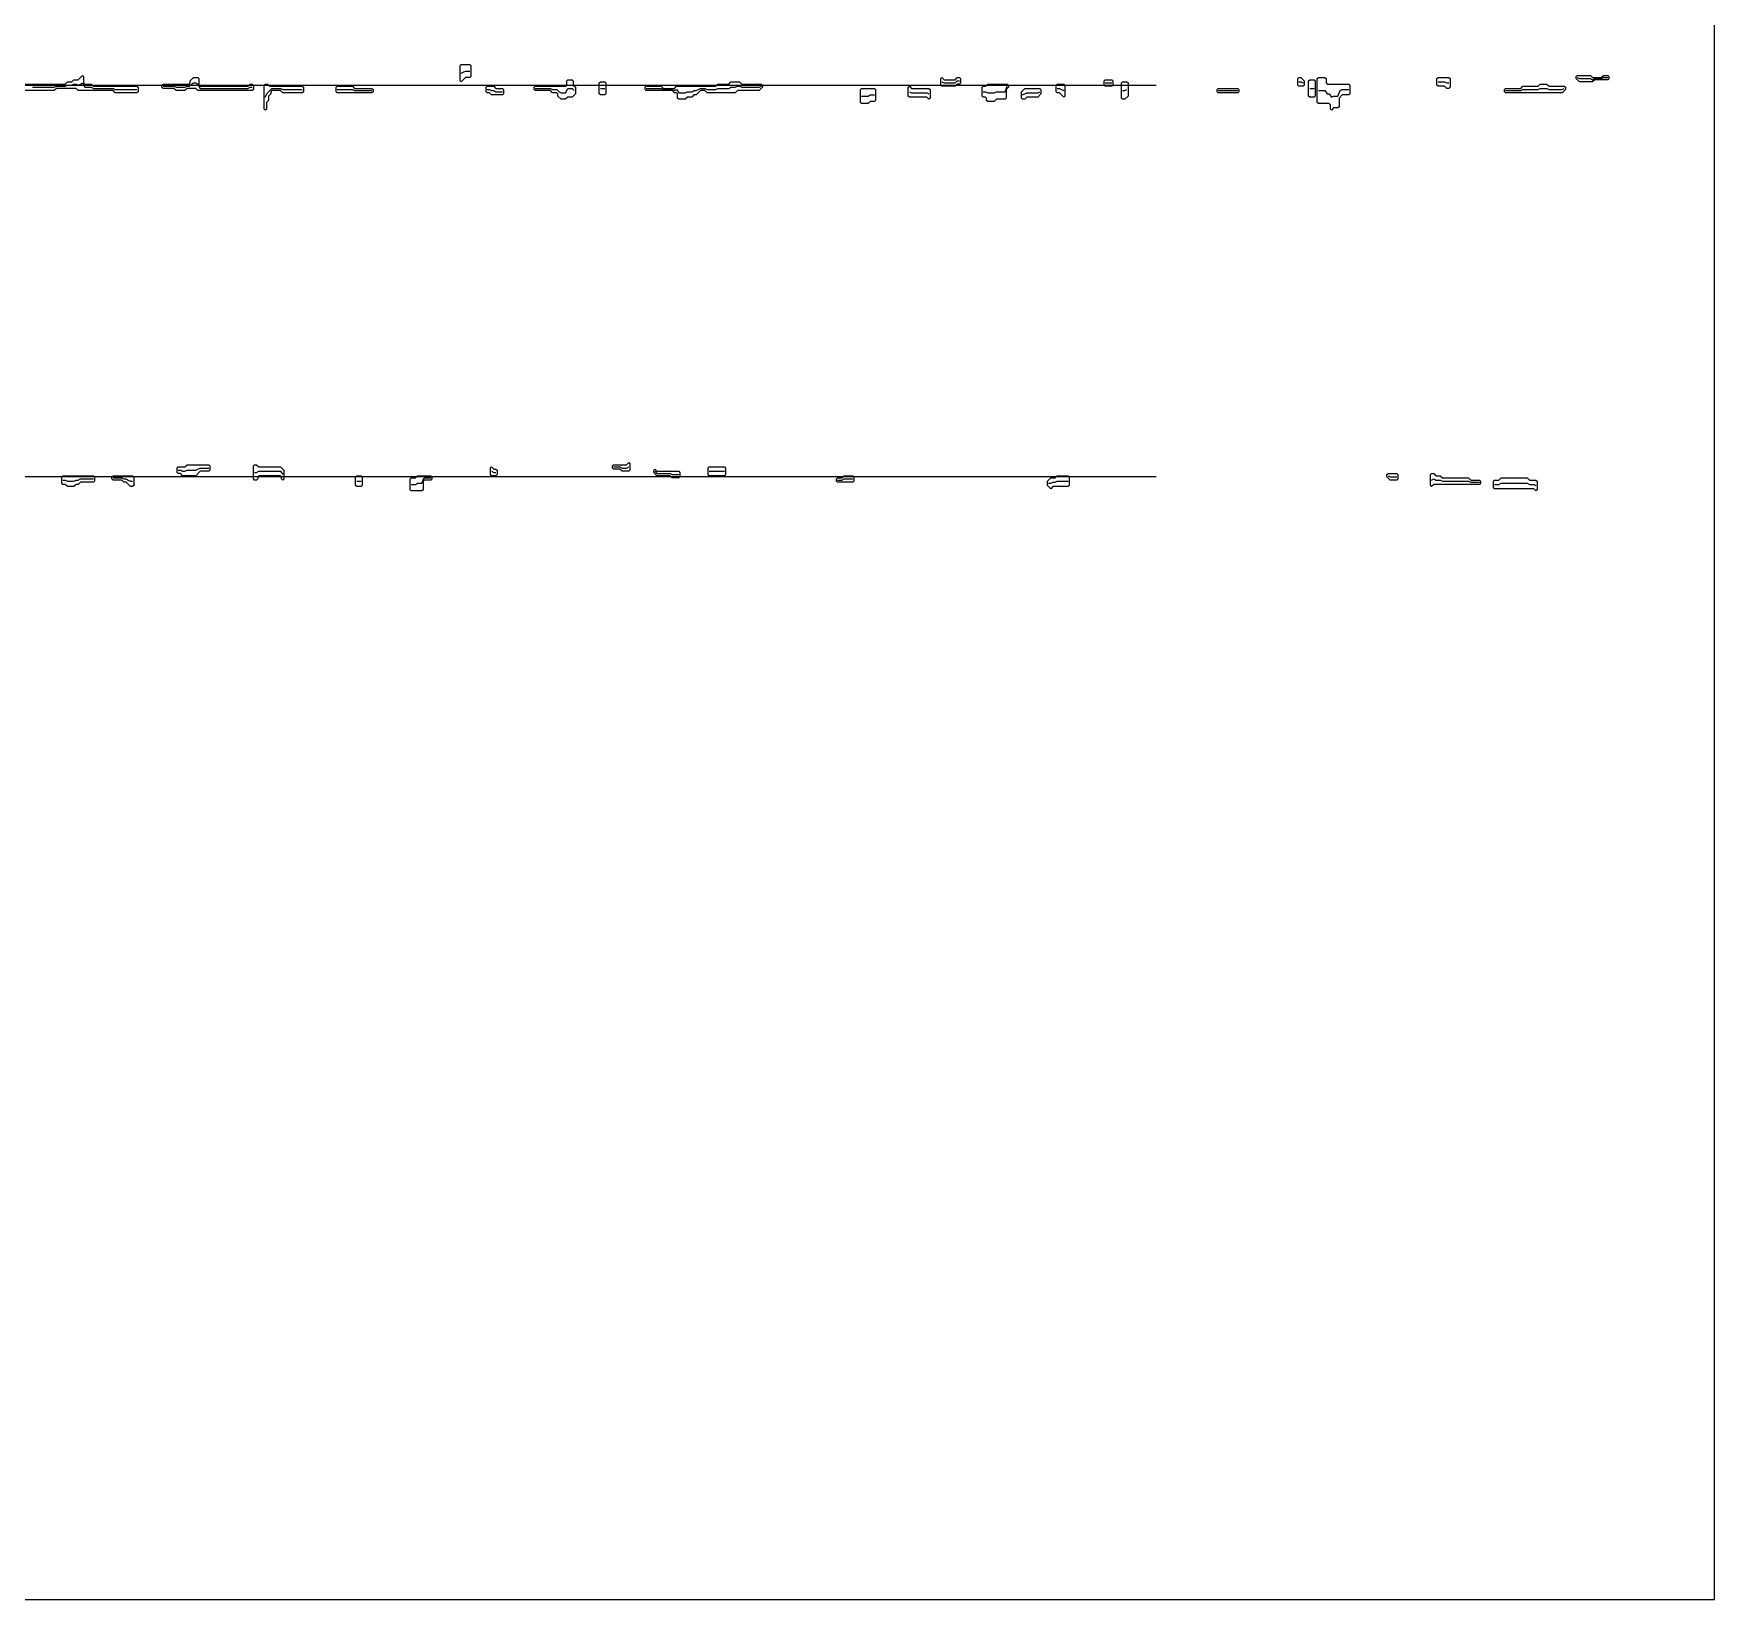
# Model space of a CAD drawing. Extents: x 0 to 57.2, y 0 to 39.6.
# Drawn here: x 35.6 to 57.16, y 0 to 20.09 of the extents above; entities that cross this region are included whole.
import ezdxf

# ---------------------------------------------------------------- set-up
doc = ezdxf.new("R2010")
doc.units = 13
for name, color, linetype in [('DESIGN_SCAN_PATH', 5, 'Continuous'), ('SEM_FRAME', 8, 'Continuous'), ('SEM_OBSERVED_CENTERLINES', 3, 'Continuous'), ('SEM_OBSERVED_CONTOURS', 2, 'Continuous')]:
    doc.layers.add(name, color=color, linetype=linetype)

msp = doc.modelspace()

# ---------------------------------------------------------------- linework, layer by layer
at = {"layer": 'DESIGN_SCAN_PATH'}
for points in [[(0, 19.42536), (50, 19.42536)], [(50, 14.40156), (0, 14.40156)]]:
    msp.add_lwpolyline(points, dxfattribs=at)
at = {"layer": 'SEM_FRAME'}
msp.add_lwpolyline([(0, 0), (57.15968, 0), (57.15968, 39.60429), (0, 39.60429)], close=True, dxfattribs=at)
at = {"layer": 'SEM_OBSERVED_CENTERLINES'}
for points in [[(35.58525, 19.39745), (35.61316, 19.39745), (35.64107, 19.39745), (35.66898, 19.39745), (35.69689, 19.39745), (35.7248, 19.39745), (35.75271, 19.39745), (35.78062, 19.39745), (35.80853, 19.39745), (35.83644, 19.39745), (35.86435, 19.39745), (35.89226, 19.411405), (35.92017, 19.411405), (35.94808, 19.411405), (35.97599, 19.411405), (36.0039, 19.411405), (36.03181, 19.42536), (36.05972, 19.42536), (36.08763, 19.42536), (36.11554, 19.439315), (36.14345, 19.439315), (36.17136, 19.42536), (36.19927, 19.439315), (36.22718, 19.45327), (36.25509, 19.39745), (36.283, 19.39745), (36.31091, 19.39745), (36.33882, 19.39745), (36.36673, 19.383495), (36.39464, 19.383495), (36.42255, 19.383495), (36.45046, 19.383495), (36.47837, 19.383495), (36.50628, 19.383495), (36.53419, 19.383495), (36.5621, 19.383495), (36.59001, 19.383495), (36.61792, 19.383495), (36.64583, 19.36954), (36.67374, 19.36954), (36.70165, 19.36954), (36.72956, 19.36954), (36.75747, 19.36954), (36.78538, 19.36954), (36.81329, 19.36954), (36.8412, 19.36954), (36.86911, 19.36954), (36.89702, 19.36954), (36.92493, 19.36954)], [(37.25985, 19.411405), (37.28776, 19.411405), (37.31567, 19.411405), (37.34358, 19.411405), (37.37149, 19.411405), (37.3994, 19.411405), (37.42731, 19.39745), (37.45522, 19.39745), (37.48313, 19.39745), (37.51104, 19.39745), (37.53895, 19.39745), (37.56686, 19.411405), (37.59477, 19.411405), (37.62268, 19.439315), (37.65059, 19.45327), (37.6785, 19.45327), (37.70641, 19.439315), (37.73432, 19.383495), (37.76223, 19.383495), (37.79014, 19.383495), (37.81805, 19.383495), (37.84596, 19.383495), (37.87387, 19.383495), (37.90178, 19.383495), (37.92969, 19.383495), (37.9576, 19.383495), (37.98551, 19.383495), (38.01342, 19.383495), (38.04133, 19.383495), (38.06924, 19.383495), (38.09715, 19.383495), (38.12506, 19.383495), (38.15297, 19.383495), (38.18088, 19.383495), (38.20879, 19.383495), (38.2367, 19.383495), (38.26461, 19.383495), (38.29252, 19.383495), (38.32043, 19.383495), (38.34834, 19.383495), (38.37625, 19.39745), (38.40416, 19.39745)], [(41.08352, 19.578865), (41.11143, 19.59282), (41.13934, 19.606775), (41.16725, 19.606775), (41.19516, 19.606775)], [(43.45587, 19.383495), (43.48378, 19.383495), (43.51169, 19.383495), (43.5396, 19.383495), (43.56751, 19.383495), (43.59542, 19.383495), (43.62333, 19.383495), (43.65124, 19.383495), (43.67915, 19.36954), (43.70706, 19.36954), (43.73497, 19.36954), (43.76288, 19.36954), (43.79079, 19.36954), (43.8187, 19.355585), (43.84661, 19.36954), (43.87452, 19.327675), (43.90243, 19.327675), (43.93034, 19.327675), (43.95825, 19.327675), (43.98616, 19.34163), (44.01407, 19.34163), (44.04198, 19.34163), (44.06989, 19.355585), (44.0978, 19.355585), (44.12571, 19.36954), (44.15362, 19.383495), (44.18153, 19.383495), (44.20944, 19.383495), (44.23735, 19.36954), (44.26526, 19.36954), (44.29317, 19.36954), (44.32108, 19.36954), (44.34899, 19.36954), (44.3769, 19.383495), (44.40481, 19.383495), (44.43272, 19.383495), (44.46063, 19.383495), (44.48854, 19.383495), (44.51645, 19.383495), (44.54436, 19.39745), (44.57227, 19.39745), (44.60018, 19.39745), (44.62809, 19.411405), (44.656, 19.411405), (44.68391, 19.39745), (44.71182, 19.39745), (44.73973, 19.39745), (44.76764, 19.39745), (44.79555, 19.39745), (44.82346, 19.39745), (44.85137, 19.39745), (44.87928, 19.39745), (44.90719, 19.39745), (44.9351, 19.411405)], [(47.25163, 19.467225), (47.27954, 19.45327), (47.30745, 19.45327), (47.33536, 19.45327), (47.36327, 19.45327), (47.39118, 19.45327), (47.41909, 19.45327), (47.447, 19.48118), (47.47491, 19.48118)], [(47.78192, 19.34163), (47.80983, 19.34163), (47.83774, 19.327675), (47.86565, 19.327675), (47.89356, 19.327675), (47.92147, 19.327675), (47.94938, 19.34163), (47.97729, 19.34163), (48.0052, 19.34163), (48.03311, 19.34163), (48.06102, 19.34163), (48.08893, 19.411405)], [(49.34488, 19.45327), (49.37279, 19.45327), (49.4007, 19.45327), (49.42861, 19.45327)], [(51.82887, 19.467225), (51.85678, 19.467225), (51.88469, 19.45327)], [(53.61511, 19.467225), (53.64302, 19.467225), (53.67093, 19.467225), (53.69884, 19.467225), (53.72675, 19.45327), (53.75466, 19.45327)], [(55.40135, 19.523045), (55.42926, 19.50909), (55.45717, 19.50909), (55.48508, 19.50909), (55.51299, 19.50909), (55.5409, 19.50909), (55.56881, 19.50909), (55.59672, 19.495135), (55.62463, 19.50909), (55.65254, 19.50909), (55.68045, 19.50909), (55.70836, 19.50909), (55.73627, 19.523045), (55.76418, 19.523045), (55.79209, 19.523045)], [(38.57162, 19.271855), (38.59953, 19.327675), (38.62744, 19.355585), (38.65535, 19.383495), (38.68326, 19.383495), (38.71117, 19.383495), (38.73908, 19.383495), (38.76699, 19.383495), (38.7949, 19.36954), (38.82281, 19.36954), (38.85072, 19.36954), (38.87863, 19.36954), (38.90654, 19.36954), (38.93445, 19.36954), (38.96236, 19.36954), (38.99027, 19.36954), (39.01818, 19.36954), (39.04609, 19.36954)], [(39.49265, 19.36954), (39.52056, 19.36954), (39.54847, 19.36954), (39.57638, 19.36954), (39.60429, 19.36954), (39.6322, 19.36954), (39.66011, 19.36954), (39.68802, 19.36954), (39.71593, 19.355585), (39.74384, 19.355585), (39.77175, 19.355585), (39.79966, 19.355585), (39.82757, 19.355585), (39.85548, 19.355585), (39.88339, 19.355585), (39.9113, 19.355585), (39.93921, 19.355585)], [(41.41844, 19.36954), (41.44635, 19.36954), (41.47426, 19.355585), (41.50217, 19.355585), (41.53008, 19.34163), (41.55799, 19.34163), (41.5859, 19.34163), (41.61381, 19.34163)], [(42.03246, 19.383495), (42.06037, 19.383495), (42.08828, 19.383495), (42.11619, 19.383495), (42.1441, 19.383495), (42.17201, 19.383495), (42.19992, 19.383495), (42.22783, 19.383495), (42.25574, 19.36954), (42.28365, 19.36954), (42.31156, 19.36954), (42.33947, 19.34163), (42.36738, 19.327675), (42.39529, 19.327675), (42.4232, 19.327675), (42.45111, 19.383495), (42.47902, 19.383495), (42.50693, 19.383495), (42.53484, 19.355585)], [(42.86976, 19.383495), (42.89767, 19.383495), (42.92558, 19.383495)], [(46.21896, 19.28581), (46.24687, 19.28581), (46.27478, 19.28581), (46.30269, 19.28581), (46.3306, 19.299765), (46.35851, 19.299765), (46.38642, 19.299765)], [(46.83298, 19.34163), (46.86089, 19.327675), (46.8888, 19.327675), (46.91671, 19.327675), (46.94462, 19.327675), (46.97253, 19.327675), (47.00044, 19.327675), (47.02835, 19.327675), (47.05626, 19.327675), (47.08417, 19.31372)], [(48.2843, 19.299765), (48.31221, 19.31372), (48.34012, 19.327675), (48.36803, 19.327675), (48.39594, 19.327675), (48.42385, 19.327675), (48.45176, 19.327675), (48.47967, 19.327675), (48.50758, 19.34163)], [(48.73086, 19.383495), (48.75877, 19.383495), (48.78668, 19.36954), (48.81459, 19.355585)], [(49.56816, 19.355585), (49.59607, 19.355585), (49.62398, 19.36954)], [(50.7962, 19.355585), (50.82411, 19.355585), (50.85202, 19.355585), (50.87993, 19.355585), (50.90784, 19.355585), (50.93575, 19.355585), (50.96366, 19.355585), (50.99157, 19.355585), (51.01948, 19.355585), (51.04739, 19.355585)], [(51.96842, 19.383495), (51.99633, 19.383495), (52.02424, 19.383495)], [(52.08006, 19.355585), (52.10797, 19.355585), (52.13588, 19.355585), (52.16379, 19.355585), (52.1917, 19.31372), (52.21961, 19.31372), (52.24752, 19.271855), (52.27543, 19.28581), (52.30334, 19.28581), (52.33125, 19.28581), (52.35916, 19.355585), (52.38707, 19.36954), (52.41498, 19.36954), (52.44289, 19.36954), (52.4708, 19.36954)], [(54.48032, 19.355585), (54.50823, 19.355585), (54.53614, 19.355585), (54.56405, 19.355585), (54.59196, 19.355585), (54.61987, 19.355585), (54.64778, 19.355585), (54.67569, 19.355585), (54.7036, 19.36954), (54.73151, 19.36954), (54.75942, 19.36954), (54.78733, 19.36954), (54.81524, 19.36954), (54.84315, 19.36954), (54.87106, 19.36954), (54.89897, 19.36954), (54.92688, 19.383495), (54.95479, 19.383495), (54.9827, 19.383495), (55.01061, 19.383495), (55.03852, 19.36954), (55.06643, 19.36954), (55.09434, 19.36954), (55.12225, 19.36954), (55.15016, 19.36954), (55.17807, 19.36954), (55.20598, 19.36954), (55.23389, 19.383495)], [(37.45522, 14.48529), (37.48313, 14.48529), (37.51104, 14.471335), (37.53895, 14.471335), (37.56686, 14.48529), (37.59477, 14.48529), (37.62268, 14.48529), (37.65059, 14.48529), (37.6785, 14.48529), (37.70641, 14.499245), (37.73432, 14.5132), (37.76223, 14.5132), (37.79014, 14.5132), (37.81805, 14.5132), (37.84596, 14.5132)], [(38.43207, 14.45738), (38.45998, 14.45738), (38.48789, 14.471335), (38.5158, 14.471335), (38.54371, 14.471335), (38.57162, 14.471335), (38.59953, 14.471335), (38.62744, 14.471335), (38.65535, 14.471335), (38.68326, 14.471335), (38.71117, 14.471335), (38.73908, 14.471335), (38.76699, 14.471335), (38.7949, 14.42947)], [(41.47426, 14.471335), (41.50217, 14.45738), (41.53008, 14.45738)], [(43.03722, 14.527155), (43.06513, 14.527155), (43.09304, 14.527155), (43.12095, 14.527155), (43.14886, 14.5132), (43.17677, 14.5132), (43.20468, 14.5132), (43.23259, 14.527155)], [(43.56751, 14.471335), (43.59542, 14.443425), (43.62333, 14.443425), (43.65124, 14.443425), (43.67915, 14.443425), (43.70706, 14.443425), (43.73497, 14.443425), (43.76288, 14.443425), (43.79079, 14.42947), (43.8187, 14.42947), (43.84661, 14.42947), (43.87452, 14.42947)], [(44.26526, 14.471335), (44.29317, 14.471335), (44.32108, 14.471335), (44.34899, 14.471335), (44.3769, 14.471335), (44.40481, 14.471335), (44.43272, 14.471335), (44.46063, 14.471335)], [(35.97599, 14.359695), (36.0039, 14.359695), (36.03181, 14.34574), (36.05972, 14.34574), (36.08763, 14.34574), (36.11554, 14.34574), (36.14345, 14.359695), (36.17136, 14.359695), (36.19927, 14.37365), (36.22718, 14.37365), (36.25509, 14.37365), (36.283, 14.37365), (36.31091, 14.37365), (36.33882, 14.37365), (36.36673, 14.37365)], [(36.61792, 14.387605), (36.64583, 14.387605), (36.67374, 14.387605), (36.70165, 14.387605), (36.72956, 14.387605), (36.75747, 14.37365), (36.78538, 14.37365), (36.81329, 14.359695), (36.8412, 14.34574), (36.86911, 14.34574)], [(39.74384, 14.34574), (39.77175, 14.34574), (39.79966, 14.34574)], [(40.44159, 14.303875), (40.4695, 14.303875), (40.49741, 14.303875), (40.52532, 14.31783), (40.55323, 14.31783), (40.58114, 14.31783), (40.60905, 14.387605), (40.63696, 14.387605), (40.66487, 14.387605), (40.69278, 14.387605)], [(45.91195, 14.359695), (45.93986, 14.359695), (45.96777, 14.359695), (45.99568, 14.37365), (46.02359, 14.37365), (46.0515, 14.37365), (46.07941, 14.37365), (46.10732, 14.37365)], [(48.61922, 14.31783), (48.64713, 14.31783), (48.67504, 14.331785), (48.70295, 14.331785), (48.73086, 14.34574), (48.75877, 14.34574), (48.78668, 14.34574), (48.81459, 14.34574), (48.8425, 14.34574), (48.87041, 14.34574)], [(52.97318, 14.415515), (53.00109, 14.40156), (53.029, 14.40156), (53.05691, 14.40156), (53.08482, 14.40156)], [(53.53138, 14.359695), (53.55929, 14.37365), (53.5872, 14.359695), (53.61511, 14.359695), (53.64302, 14.359695), (53.67093, 14.34574), (53.69884, 14.34574), (53.72675, 14.34574), (53.75466, 14.34574), (53.78257, 14.34574), (53.81048, 14.34574), (53.83839, 14.34574), (53.8663, 14.34574), (53.89421, 14.34574), (53.92212, 14.34574), (53.95003, 14.34574), (53.97794, 14.34574), (54.00585, 14.34574), (54.03376, 14.331785), (54.06167, 14.331785), (54.08958, 14.331785), (54.11749, 14.331785), (54.1454, 14.331785)], [(54.34077, 14.303875), (54.36868, 14.303875), (54.39659, 14.303875), (54.4245, 14.31783), (54.45241, 14.31783), (54.48032, 14.31783), (54.50823, 14.31783), (54.53614, 14.31783), (54.56405, 14.31783), (54.59196, 14.31783), (54.61987, 14.31783), (54.64778, 14.31783), (54.67569, 14.31783), (54.7036, 14.31783), (54.73151, 14.31783), (54.75942, 14.31783), (54.78733, 14.303875), (54.81524, 14.303875), (54.84315, 14.303875), (54.87106, 14.28992)]]:
    msp.add_lwpolyline(points, dxfattribs=at)
at = {"layer": 'SEM_OBSERVED_CONTOURS'}
for points in [[(41.08352, 19.467225), (41.069565, 19.48118), (41.069565, 19.67655), (41.08352, 19.690505), (41.19516, 19.690505), (41.209115, 19.67655), (41.209115, 19.537), (41.19516, 19.523045), (41.13934, 19.523045)], [(38.40416, 19.355585), (37.70641, 19.355585), (37.6785, 19.383495), (37.56686, 19.383495), (37.53895, 19.355585), (37.42731, 19.355585), (37.3994, 19.383495), (37.25985, 19.383495), (37.245895, 19.39745), (37.245895, 19.42536), (37.25985, 19.439315), (37.59477, 19.439315), (37.608725, 19.45327), (37.608725, 19.48118), (37.65059, 19.523045), (37.70641, 19.523045), (37.720365, 19.50909), (37.720365, 19.42536), (37.73432, 19.411405), (38.34834, 19.411405), (38.37625, 19.439315), (38.40416, 19.439315), (38.418115, 19.42536), (38.418115, 19.36954)], [(38.57162, 19.104395), (38.557665, 19.11835), (38.557665, 19.42536), (38.57162, 19.439315), (38.59953, 19.439315), (38.62744, 19.411405), (39.04609, 19.411405), (39.060045, 19.39745), (39.060045, 19.34163), (39.04609, 19.327675), (38.7949, 19.327675), (38.76699, 19.355585), (38.65535, 19.355585), (38.641395, 19.34163), (38.641395, 19.31372), (38.613485, 19.28581), (38.613485, 19.22999), (38.585575, 19.20208), (38.585575, 19.11835)], [(39.93921, 19.327675), (39.49265, 19.327675), (39.478695, 19.34163), (39.478695, 19.39745), (39.49265, 19.411405), (39.68802, 19.411405), (39.71593, 19.383495), (39.93921, 19.383495), (39.953165, 19.36954), (39.953165, 19.34163)], [(41.61381, 19.299765), (41.47426, 19.299765), (41.44635, 19.327675), (41.41844, 19.327675), (41.404485, 19.34163), (41.404485, 19.39745), (41.41844, 19.411405), (41.50217, 19.411405), (41.53008, 19.383495), (41.61381, 19.383495), (41.627765, 19.36954), (41.627765, 19.31372)], [(42.4232, 19.243945), (42.36738, 19.243945), (42.325515, 19.28581), (42.325515, 19.31372), (42.31156, 19.327675), (42.25574, 19.327675), (42.22783, 19.355585), (42.03246, 19.355585), (42.018505, 19.36954), (42.018505, 19.39745), (42.03246, 19.411405), (42.4232, 19.411405), (42.437155, 19.42536), (42.437155, 19.48118), (42.45111, 19.495135), (42.50693, 19.495135), (42.520885, 19.48118), (42.520885, 19.42536), (42.548795, 19.39745), (42.548795, 19.31372), (42.50693, 19.271855), (42.45111, 19.271855)], [(42.92558, 19.299765), (42.86976, 19.299765), (42.855805, 19.31372), (42.855805, 19.45327), (42.86976, 19.467225), (42.92558, 19.467225), (42.939535, 19.45327), (42.939535, 19.31372)], [(43.95825, 19.243945), (43.87452, 19.243945), (43.860565, 19.2579), (43.860565, 19.31372), (43.84661, 19.327675), (43.8187, 19.327675), (43.79079, 19.355585), (43.45587, 19.355585), (43.441915, 19.36954), (43.441915, 19.39745), (43.45587, 19.411405), (43.65124, 19.411405), (43.67915, 19.383495), (43.8187, 19.383495), (43.84661, 19.411405), (44.34899, 19.411405), (44.3769, 19.439315), (44.51645, 19.439315), (44.54436, 19.467225), (44.656, 19.467225), (44.68391, 19.439315), (44.9351, 19.439315), (44.949055, 19.42536), (44.949055, 19.39745), (44.90719, 19.355585), (44.62809, 19.355585), (44.60018, 19.327675), (44.23735, 19.327675), (44.20944, 19.355585), (44.15362, 19.355585), (44.0978, 19.299765), (44.06989, 19.299765), (44.04198, 19.271855), (43.98616, 19.271855)], [(47.08417, 19.243945), (47.05626, 19.271855), (46.83298, 19.271855), (46.819025, 19.28581), (46.819025, 19.39745), (46.83298, 19.411405), (46.86089, 19.383495), (47.08417, 19.383495), (47.098125, 19.36954), (47.098125, 19.2579)], [(47.41909, 19.411405), (47.25163, 19.411405), (47.237675, 19.42536), (47.237675, 19.50909), (47.25163, 19.523045), (47.27954, 19.495135), (47.41909, 19.495135), (47.447, 19.523045), (47.47491, 19.523045), (47.488865, 19.50909), (47.488865, 19.45327), (47.47491, 19.439315), (47.447, 19.439315)], [(47.92147, 19.216035), (47.83774, 19.216035), (47.823785, 19.22999), (47.823785, 19.2579), (47.80983, 19.271855), (47.78192, 19.271855), (47.767965, 19.28581), (47.767965, 19.39745), (47.78192, 19.411405), (47.80983, 19.411405), (47.83774, 19.439315), (48.08893, 19.439315), (48.102885, 19.42536), (48.102885, 19.39745), (48.074975, 19.36954), (48.074975, 19.2579), (48.06102, 19.243945), (47.94938, 19.243945)], [(48.81459, 19.271855), (48.75877, 19.327675), (48.73086, 19.327675), (48.716905, 19.34163), (48.716905, 19.42536), (48.73086, 19.439315), (48.81459, 19.439315), (48.828545, 19.42536), (48.828545, 19.28581)], [(49.42861, 19.411405), (49.34488, 19.411405), (49.330925, 19.42536), (49.330925, 19.48118), (49.34488, 19.495135), (49.42861, 19.495135), (49.442565, 19.48118), (49.442565, 19.42536)], [(49.59607, 19.243945), (49.56816, 19.243945), (49.554205, 19.2579), (49.554205, 19.45327), (49.56816, 19.467225), (49.62398, 19.467225), (49.637935, 19.45327), (49.637935, 19.28581)], [(51.88469, 19.411405), (51.82887, 19.411405), (51.814915, 19.42536), (51.814915, 19.50909), (51.82887, 19.523045), (51.85678, 19.523045), (51.898645, 19.48118), (51.898645, 19.42536)], [(52.02424, 19.271855), (51.96842, 19.271855), (51.954465, 19.28581), (51.954465, 19.48118), (51.96842, 19.495135), (52.02424, 19.495135), (52.038195, 19.48118), (52.038195, 19.28581)], [(52.24752, 19.104395), (52.233565, 19.11835), (52.233565, 19.17417), (52.21961, 19.188125), (52.08006, 19.188125), (52.066105, 19.20208), (52.066105, 19.50909), (52.08006, 19.523045), (52.16379, 19.523045), (52.177745, 19.50909), (52.177745, 19.45327), (52.1917, 19.439315), (52.4708, 19.439315), (52.484755, 19.42536), (52.484755, 19.31372), (52.4708, 19.299765), (52.38707, 19.299765), (52.345205, 19.2579), (52.345205, 19.14626), (52.33125, 19.132305), (52.27543, 19.132305)], [(53.75466, 19.383495), (53.72675, 19.383495), (53.69884, 19.411405), (53.61511, 19.411405), (53.601155, 19.42536), (53.601155, 19.50909), (53.61511, 19.523045), (53.75466, 19.523045), (53.768615, 19.50909), (53.768615, 19.39745)], [(55.20598, 19.327675), (54.48032, 19.327675), (54.466365, 19.34163), (54.466365, 19.36954), (54.48032, 19.383495), (54.67569, 19.383495), (54.7036, 19.411405), (54.89897, 19.411405), (54.92688, 19.439315), (55.01061, 19.439315), (55.03852, 19.411405), (55.23389, 19.411405), (55.247845, 19.39745), (55.247845, 19.36954)], [(55.59672, 19.467225), (55.42926, 19.467225), (55.387395, 19.50909), (55.387395, 19.537), (55.40135, 19.550955), (55.56881, 19.550955), (55.59672, 19.523045), (55.70836, 19.523045), (55.73627, 19.550955), (55.79209, 19.550955), (55.806045, 19.537), (55.806045, 19.50909), (55.79209, 19.495135), (55.62463, 19.495135)], [(46.30269, 19.188125), (46.21896, 19.188125), (46.205005, 19.20208), (46.205005, 19.36954), (46.21896, 19.383495), (46.38642, 19.383495), (46.400375, 19.36954), (46.400375, 19.22999), (46.38642, 19.216035), (46.3306, 19.216035)], [(48.31221, 19.243945), (48.2843, 19.243945), (48.270345, 19.2579), (48.270345, 19.34163), (48.31221, 19.383495), (48.50758, 19.383495), (48.521535, 19.36954), (48.521535, 19.31372), (48.47967, 19.271855), (48.34012, 19.271855)], [(51.04739, 19.327675), (50.7962, 19.327675), (50.782245, 19.34163), (50.782245, 19.36954), (50.7962, 19.383495), (51.04739, 19.383495), (51.061345, 19.36954), (51.061345, 19.34163)], [(37.6785, 14.415515), (37.51104, 14.415515), (37.48313, 14.443425), (37.45522, 14.443425), (37.441265, 14.45738), (37.441265, 14.5132), (37.45522, 14.527155), (37.53895, 14.527155), (37.56686, 14.555065), (37.84596, 14.555065), (37.859915, 14.54111), (37.859915, 14.48529), (37.84596, 14.471335), (37.73432, 14.471335)], [(38.7949, 14.359695), (38.780945, 14.37365), (38.780945, 14.40156), (38.76699, 14.415515), (38.48789, 14.415515), (38.473935, 14.40156), (38.473935, 14.37365), (38.45998, 14.359695), (38.43207, 14.359695), (38.418115, 14.37365), (38.418115, 14.54111), (38.43207, 14.555065), (38.45998, 14.555065), (38.48789, 14.527155), (38.76699, 14.527155), (38.808855, 14.48529), (38.808855, 14.37365)], [(41.53008, 14.415515), (41.47426, 14.415515), (41.460305, 14.42947), (41.460305, 14.5132), (41.47426, 14.527155), (41.50217, 14.499245), (41.53008, 14.499245), (41.544035, 14.48529), (41.544035, 14.42947)], [(43.23259, 14.471335), (43.14886, 14.471335), (43.12095, 14.499245), (43.03722, 14.499245), (43.023265, 14.5132), (43.023265, 14.54111), (43.03722, 14.555065), (43.20468, 14.555065), (43.23259, 14.582975), (43.246545, 14.56902), (43.246545, 14.48529)], [(43.87452, 14.387605), (43.79079, 14.387605), (43.76288, 14.415515), (43.59542, 14.415515), (43.553555, 14.45738), (43.553555, 14.48529), (43.56751, 14.499245), (43.59542, 14.471335), (43.87452, 14.471335), (43.888475, 14.45738), (43.888475, 14.40156)], [(44.46063, 14.415515), (44.26526, 14.415515), (44.251305, 14.42947), (44.251305, 14.5132), (44.26526, 14.527155), (44.46063, 14.527155), (44.474585, 14.5132), (44.474585, 14.42947)], [(36.11554, 14.275965), (36.03181, 14.275965), (36.0039, 14.303875), (35.97599, 14.303875), (35.962035, 14.31783), (35.962035, 14.40156), (35.97599, 14.415515), (36.36673, 14.415515), (36.380685, 14.40156), (36.380685, 14.34574), (36.36673, 14.331785), (36.19927, 14.331785), (36.17136, 14.303875), (36.14345, 14.303875)], [(36.86911, 14.275965), (36.8412, 14.275965), (36.78538, 14.331785), (36.75747, 14.331785), (36.72956, 14.359695), (36.61792, 14.359695), (36.603965, 14.37365), (36.603965, 14.40156), (36.61792, 14.415515), (36.86911, 14.415515), (36.883065, 14.40156), (36.883065, 14.28992)], [(39.79966, 14.275965), (39.74384, 14.275965), (39.729885, 14.28992), (39.729885, 14.40156), (39.74384, 14.415515), (39.79966, 14.415515), (39.813615, 14.40156), (39.813615, 14.28992)], [(40.58114, 14.220145), (40.44159, 14.220145), (40.427635, 14.2341), (40.427635, 14.37365), (40.44159, 14.387605), (40.49741, 14.387605), (40.52532, 14.415515), (40.69278, 14.415515), (40.706735, 14.40156), (40.706735, 14.37365), (40.69278, 14.359695), (40.60905, 14.359695), (40.595095, 14.34574), (40.595095, 14.2341)], [(46.10732, 14.331785), (45.91195, 14.331785), (45.897995, 14.34574), (45.897995, 14.37365), (45.91195, 14.387605), (45.96777, 14.387605), (45.99568, 14.415515), (46.10732, 14.415515), (46.121275, 14.40156), (46.121275, 14.34574)], [(48.64713, 14.248055), (48.605265, 14.28992), (48.605265, 14.34574), (48.64713, 14.387605), (48.70295, 14.387605), (48.73086, 14.415515), (48.87041, 14.415515), (48.884365, 14.40156), (48.884365, 14.28992), (48.87041, 14.275965), (48.67504, 14.275965)], [(53.08482, 14.359695), (53.00109, 14.359695), (52.959225, 14.40156), (52.959225, 14.42947), (52.97318, 14.443425), (53.08482, 14.443425), (53.098775, 14.42947), (53.098775, 14.37365)], [(53.53138, 14.275965), (53.517425, 14.28992), (53.517425, 14.42947), (53.53138, 14.443425), (53.55929, 14.443425), (53.5872, 14.415515), (53.64302, 14.415515), (53.67093, 14.387605), (54.00585, 14.387605), (54.03376, 14.359695), (54.1454, 14.359695), (54.159355, 14.34574), (54.159355, 14.31783), (54.1454, 14.303875), (53.55929, 14.303875)], [(54.87106, 14.220145), (54.84315, 14.248055), (54.34077, 14.248055), (54.326815, 14.26201), (54.326815, 14.34574), (54.34077, 14.359695), (54.39659, 14.359695), (54.4245, 14.387605), (54.75942, 14.387605), (54.78733, 14.359695), (54.87106, 14.359695), (54.885015, 14.34574), (54.885015, 14.2341)]]:
    msp.add_lwpolyline(points, close=True, dxfattribs=at)
msp.add_lwpolyline([(35.08287, 19.439315), (36.0039, 19.439315), (36.03181, 19.467225), (36.08763, 19.467225), (36.11554, 19.495135), (36.17136, 19.495135), (36.22718, 19.550955), (36.241135, 19.537), (36.241135, 19.45327), (36.25509, 19.439315), (36.33882, 19.439315), (36.36673, 19.411405), (36.92493, 19.411405), (36.938885, 19.39745), (36.938885, 19.34163), (36.92493, 19.327675), (36.64583, 19.327675), (36.61792, 19.355585), (36.17136, 19.355585), (36.14345, 19.383495), (35.89226, 19.383495), (35.86435, 19.355585), (35.36197, 19.355585)], dxfattribs=at)

doc.saveas('drawing.dxf')
